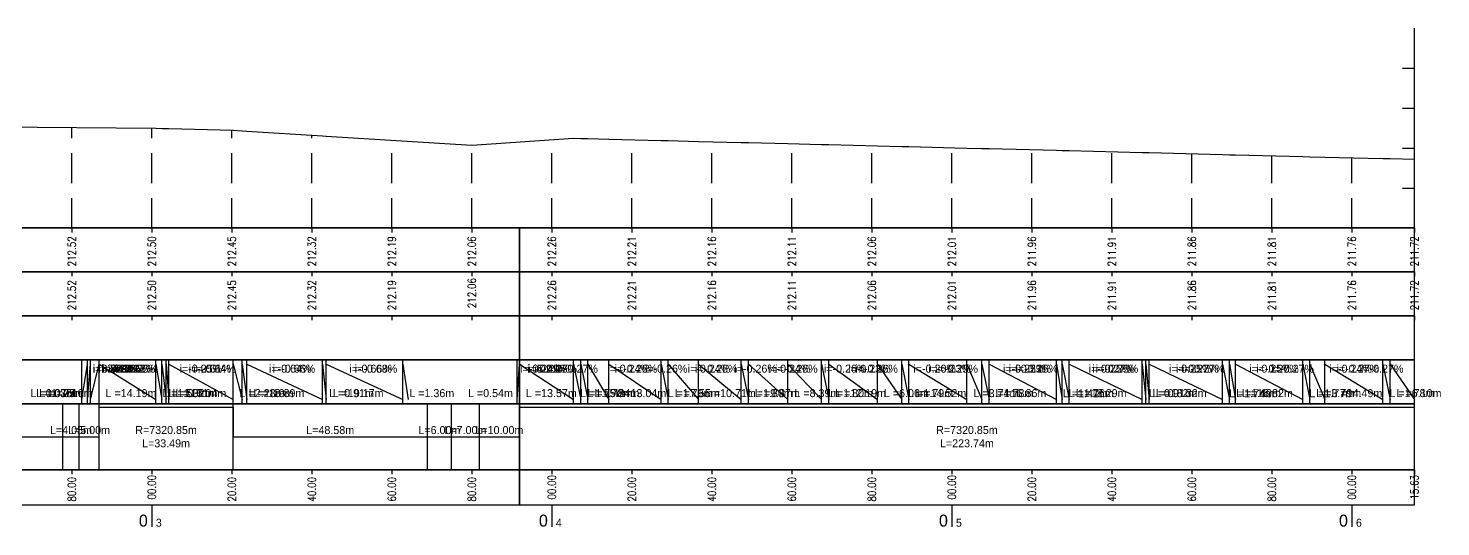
# Model space of a CAD drawing. Header units: metres. Extents: x 7399493 to 7407015, y 5696902 to 5712236.
# Drawn here: x 7405378.9 to 7405732, y 5704948.9 to 5705073.7 of the extents above; entities that cross this region are included whole.
import ezdxf

# ---------------------------------------------------------------- set-up
doc = ezdxf.new("R2010")
doc.units = ezdxf.units.M
doc.linetypes.add('DASHED', pattern=[0.75, 0.5, -0.25])
for name, color, linetype in [('pomoc', 140, 'Continuous'), ('PR_0', 7, 'Continuous'), ('PR_istniejacy_teren', 7, 'Continuous'), ('robocza', 3, 'Continuous')]:
    doc.layers.add(name, color=color, linetype=linetype)
doc.styles.add('simplex 0.80', font='simplex.shx', dxfattribs={"width": 0.8})

# ---------------------------------------------------------------- blocks, each defined once
blk = doc.blocks.new('*U113')
at = {"layer": 'PR_0', "color": 1, "linetype": 'Continuous', "lineweight": -3, "char_height": 2}
for s, insert, attachment_point in [('i=-0.28%', (7406179.72, 5707037.05), 9), ('i=-0.30%', (7406181.47, 5707037.05), 9), ('i=-0.30%', (7406199.74, 5707037.05), 9), ('i=-0.27%', (7406199.77, 5707037.05), 9), ('i=-0.30%', (7406201.51, 5707037.05), 9), ('i=-0.30%', (7406219.82, 5707037.05), 9), ('i=-0.32%', (7406220.78, 5707037.05), 9), ('i=0.29%', (7406226.28, 5707037.05), 7), ('i=0.29%', (7406228.4, 5707037.05), 7), ('i=-0.29%', (7406239.88, 5707037.05), 9), ('i=-0.31%', (7406246.82, 5707037.05), 9), ('i=-0.31%', (7406248.91, 5707037.05), 9), ('i=-0.29%', (7406259.93, 5707037.05), 9), ('i=-0.31%', (7406266.87, 5707037.05), 9), ('i=-0.31%', (7406268.91, 5707037.05), 9), ('i=-0.88%', (7406277.03, 5707037.05), 9), ('i=-0.28%', (7406280, 5707037.05), 9), ('i=-0.30%', (7406281.77, 5707037.05), 9), ('i=-0.30%', (7406300.05, 5707037.05), 9), ('i=-0.32%', (7406300.24, 5707037.05), 9), ('i=-0.29%', (7406301.79, 5707037.05), 9), ('i=-0.29%', (7406320.09, 5707037.05), 9), ('i=-0.32%', (7406321.84, 5707037.05), 9), ('i=-0.32%', (7406323.44, 5707037.05), 9), ('i=-0.29%', (7406340.14, 5707037.05), 9), ('i=-0.31%', (7406341.92, 5707037.05), 9), ('i=-0.31%', (7406346.64, 5707037.05), 9), ('i=-0.29%', (7406360.19, 5707037.05), 9), ('i=-0.31%', (7406361.99, 5707037.05), 9), ('i=-0.31%', (7406369.84, 5707037.05), 9), ('i=-0.28%', (7406380.24, 5707037.05), 9), ('i=-0.31%', (7406382.04, 5707037.05), 9), ('i=-0.31%', (7406393.04, 5707037.05), 9), ('i=-0.28%', (7406400.29, 5707037.05), 9), ('i=-0.30%', (7406402.09, 5707037.05), 9), ('i=-0.30%', (7406416.25, 5707037.05), 9), ('i=-0.76%', (7406420.34, 5707037.05), 9), ('i=-0.78%', (7406421.15, 5707037.05), 9), ('i=-0.78%', (7406432.49, 5707037.05), 9), ('i=3.86%', (7406466.67, 5707037.05), 7), ('i=3.79%', (7406466.74, 5707037.05), 7), ('i=3.78%', (7406468.1, 5707037.05), 7), ('i=3.78%', (7406468.84, 5707037.05), 7), ('i=3.77%', (7406468.92, 5707037.05), 7), ('i=-0.25%', (7406479.71, 5707037.05), 9), ('i=-0.25%', (7406481.24, 5707037.05), 9), ('i=-0.27%', (7406482.26, 5707037.05), 9), ('i=-0.25%', (7406482.97, 5707037.05), 9), ('i=-0.25%', (7406499.01, 5707037.05), 9), ('i=-0.61%', (7406501.29, 5707037.05), 9), ('i=-0.64%', (7406502.48, 5707037.05), 9), ('i=-0.64%', (7406521.37, 5707037.05), 9), ('i=-0.66%', (7406522.28, 5707037.05), 9), ('i=-0.66%', (7406541.45, 5707037.05), 9), ('i=-0.68%', (7406542.81, 5707037.05), 9), ('L =1.02m', (7406183.08, 5707030.93), 7), ('L =1.75m', (7406184.1, 5707030.93), 7), ('L =18.27m', (7406185.85, 5707030.93), 7), ('L =0.03m', (7406204.12, 5707030.93), 7), ('L =1.74m', (7406204.14, 5707030.93), 7), ('L =18.30m', (7406205.89, 5707030.93), 7), ('L =2.12m', (7406224.03, 5707030.93), 9), ('L =6.02m', (7406230.04, 5707030.93), 9), ('L =0.97m', (7406224.19, 5707030.93), 7), ('L =10.96m', (7406233.29, 5707030.93), 7), ('L =6.94m', (7406244.26, 5707030.93), 7), ('L =2.09m', (7406251.2, 5707030.93), 7), ('L =11.01m', (7406253.29, 5707030.93), 7), ('L =6.94m', (7406264.3, 5707030.93), 7), ('L =2.04m', (7406271.24, 5707030.93), 7), ('L =8.13m', (7406273.28, 5707030.93), 7), ('L =2.96m', (7406281.41, 5707030.93), 7), ('L =1.78m', (7406284.37, 5707030.93), 7), ('L =18.27m', (7406286.15, 5707030.93), 7), ('L =0.19m', (7406304.42, 5707030.93), 7), ('L =1.55m', (7406304.61, 5707030.93), 7), ('L =18.30m', (7406306.17, 5707030.93), 7), ('L =1.74m', (7406324.47, 5707030.93), 7), ('L =1.60m', (7406326.21, 5707030.93), 7), ('L =16.70m', (7406327.81, 5707030.93), 7), ('L =1.78m', (7406344.52, 5707030.93), 7), ('L =4.72m', (7406346.29, 5707030.93), 7), ('L =13.55m', (7406351.02, 5707030.93), 7), ('L =1.80m', (7406364.57, 5707030.93), 7), ('L =7.86m', (7406366.36, 5707030.93), 7), ('L =10.40m', (7406374.22, 5707030.93), 7), ('L =1.80m', (7406384.61, 5707030.93), 7), ('L =11.00m', (7406386.42, 5707030.93), 7), ('L =7.24m', (7406397.42, 5707030.93), 7), ('L =1.80m', (7406404.66, 5707030.93), 7), ('L =14.16m', (7406406.46, 5707030.93), 7), ('L =4.10m', (7406420.62, 5707030.93), 7), ('L =0.81m', (7406424.72, 5707030.93), 7), ('L =11.34m', (7406425.52, 5707030.93), 7), ('L =0.07m', (7406462.37, 5707030.93), 9), ('L =1.36m', (7406463.72, 5707030.93), 9), ('L =0.75m', (7406464.47, 5707030.93), 9), ('L =0.07m', (7406464.54, 5707030.93), 9), ('L =2.10m', (7406466.64, 5707030.93), 9), ('L =14.19m', (7406469.89, 5707030.93), 7), ('L =1.53m', (7406484.08, 5707030.93), 7), ('L =1.02m', (7406485.61, 5707030.93), 7), ('L =0.71m', (7406486.64, 5707030.93), 7), ('L =16.04m', (7406487.35, 5707030.93), 7), ('L =2.28m', (7406503.39, 5707030.93), 7), ('L =1.19m', (7406505.67, 5707030.93), 7), ('L =18.89m', (7406506.86, 5707030.93), 7), ('L =0.91m', (7406525.74, 5707030.93), 7), ('L =19.17m', (7406526.66, 5707030.93), 7), ('L =1.36m', (7406545.82, 5707030.93), 7)]:
    blk.add_mtext(s, dxfattribs=dict(at, insert=insert, attachment_point=attachment_point))
blk = doc.blocks.new('*U144')
at = {"layer": 'pomoc', "color": 1, "linetype": 'Continuous', "lineweight": -3, "char_height": 2, "attachment_point": 6, "rotation": 90, "style": 'simplex 0.80'}
for s, insert in [('212.26', (7406571.22, 5704306.21)), ('212.21', (7406591.22, 5704306.21)), ('212.16', (7406611.22, 5704306.21)), ('212.11', (7406631.22, 5704306.21)), ('212.06', (7406651.22, 5704306.21)), ('212.01', (7406671.22, 5704306.21)), ('211.96', (7406691.22, 5704306.21)), ('211.91', (7406711.22, 5704306.21)), ('211.86', (7406731.22, 5704306.21)), ('211.81', (7406751.22, 5704306.21)), ('211.76', (7406771.22, 5704306.21)), ('211.72', (7406786.85, 5704306.21))]:
    blk.add_mtext(s, dxfattribs=dict(at, insert=insert))
blk = doc.blocks.new('*U143')
at = {"layer": 'pomoc', "color": 1, "linetype": 'Continuous', "lineweight": -3, "char_height": 2, "attachment_point": 6, "rotation": 90, "style": 'simplex 0.80'}
for s, insert in [('212.26', (7406571.22, 5704295.21)), ('212.21', (7406591.22, 5704295.21)), ('212.16', (7406611.22, 5704295.21)), ('212.11', (7406631.22, 5704295.21)), ('212.06', (7406651.22, 5704295.21)), ('212.01', (7406671.22, 5704295.21)), ('211.96', (7406691.22, 5704295.21)), ('211.91', (7406711.22, 5704295.21)), ('211.86', (7406731.22, 5704295.21)), ('211.81', (7406751.22, 5704295.21)), ('211.76', (7406771.22, 5704295.21)), ('211.72', (7406786.85, 5704295.21))]:
    blk.add_mtext(s, dxfattribs=dict(at, insert=insert))
blk = doc.blocks.new('*U142')
at = {"layer": 'PR_0', "color": 1, "linetype": 'Continuous', "lineweight": -3, "char_height": 2}
for s, insert, attachment_point in [('i=-0.24%', (7406573.93, 5704272.04), 9), ('i=-0.24%', (7406575.72, 5704272.04), 9), ('i=5.21%', (7406565.32, 5704272.04), 7), ('i=-0.27%', (7406577.5, 5704272.04), 9), ('i=-0.27%', (7406582.74, 5704272.04), 9), ('i=-0.24%', (7406595.77, 5704272.04), 9), ('i=-0.26%', (7406597.56, 5704272.04), 9), ('i=-0.26%', (7406605.11, 5704272.04), 9), ('i=-0.24%', (7406615.82, 5704272.04), 9), ('i=-0.26%', (7406617.62, 5704272.04), 9), ('i=-0.26%', (7406627.48, 5704272.04), 9), ('i=-0.24%', (7406635.87, 5704272.04), 9), ('i=-0.26%', (7406637.67, 5704272.04), 9), ('i=-0.26%', (7406649.86, 5704272.04), 9), ('i=-0.23%', (7406655.92, 5704272.04), 9), ('i=-0.26%', (7406657.71, 5704272.04), 9), ('i=-0.26%', (7406672.23, 5704272.04), 9), ('i=-0.23%', (7406675.97, 5704272.04), 9), ('i=-0.25%', (7406677.75, 5704272.04), 9), ('i=-0.25%', (7406694.61, 5704272.04), 9), ('i=-0.23%', (7406696.02, 5704272.04), 9), ('i=-0.25%', (7406697.78, 5704272.04), 9), ('i=-0.25%', (7406716.07, 5704272.04), 9), ('i=-0.27%', (7406716.98, 5704272.04), 9), ('i=-0.25%', (7406717.81, 5704272.04), 9), ('i=-0.25%', (7406736.12, 5704272.04), 9), ('i=-0.27%', (7406737.86, 5704272.04), 9), ('i=-0.27%', (7406739.35, 5704272.04), 9), ('i=-0.25%', (7406756.17, 5704272.04), 9), ('i=-0.27%', (7406757.94, 5704272.04), 9), ('i=-0.27%', (7406761.73, 5704272.04), 9), ('i=-0.24%', (7406776.22, 5704272.04), 9), ('i=-0.27%', (7406778, 5704272.04), 9), ('i=-0.27%', (7406784.1, 5704272.04), 9), ('L =0.54m', (7406561.49, 5704265.92), 9), ('L =13.57m', (7406564.74, 5704265.92), 7), ('L =1.79m', (7406578.3, 5704265.92), 7), ('L =1.78m', (7406580.1, 5704265.92), 7), ('L =5.24m', (7406581.87, 5704265.92), 7), ('L =13.04m', (7406587.11, 5704265.92), 7), ('L =1.79m', (7406600.15, 5704265.92), 7), ('L =7.55m', (7406601.94, 5704265.92), 7), ('L =10.71m', (7406609.49, 5704265.92), 7), ('L =1.80m', (7406620.2, 5704265.92), 7), ('L =9.87m', (7406621.99, 5704265.92), 7), ('L =8.39m', (7406631.86, 5704265.92), 7), ('L =1.80m', (7406640.25, 5704265.92), 7), ('L =12.19m', (7406642.04, 5704265.92), 7), ('L =6.06m', (7406654.23, 5704265.92), 7), ('L =1.79m', (7406660.3, 5704265.92), 7), ('L =14.52m', (7406662.09, 5704265.92), 7), ('L =3.74m', (7406676.61, 5704265.92), 7), ('L =1.78m', (7406680.35, 5704265.92), 7), ('L =16.86m', (7406682.12, 5704265.92), 7), ('L =1.76m', (7406700.4, 5704265.92), 7), ('L =18.29m', (7406702.16, 5704265.92), 7), ('L =0.91m', (7406720.45, 5704265.92), 7), ('L =0.82m', (7406721.36, 5704265.92), 7), ('L =18.32m', (7406722.18, 5704265.92), 7), ('L =1.49m', (7406742.24, 5704265.92), 7), ('L =16.82m', (7406743.73, 5704265.92), 7), ('L =3.79m', (7406762.31, 5704265.92), 7), ('L =14.49m', (7406766.1, 5704265.92), 7), ('L =1.78m', (7406780.6, 5704265.92), 7), ('L =6.10m', (7406782.38, 5704265.92), 7), ('L =1.41m', (7406698.98, 5704265.92), 7), ('L =1.74m', (7406740.5, 5704265.92), 7), ('L =1.77m', (7406760.55, 5704265.92), 7)]:
    blk.add_mtext(s, dxfattribs=dict(at, insert=insert, attachment_point=attachment_point))

msp = doc.modelspace()

# ---------------------------------------------------------------- linework, layer by layer
at = {"layer": 'pomoc', "color": 7, "linetype": 'Continuous', "lineweight": -3}
for p, q in [((7405725.44, 5705023.65), (7405725.44, 5705073.65)), ((7405722.44, 5705063.65), (7405725.44, 5705063.65)), ((7405722.44, 5705053.65), (7405725.44, 5705053.65)), ((7405722.44, 5705043.65), (7405725.44, 5705043.65)), ((7405722.44, 5705033.65), (7405725.44, 5705033.65)), ((7405501.16, 5705023.65), (7405725.44, 5705023.65)), ((7405722.44, 5705023.65), (7405725.44, 5705023.65)), ((7405509.81, 5705012.65), (7405509.81, 5705011.55)), ((7405529.81, 5705012.65), (7405529.81, 5705011.55)), ((7405549.81, 5705012.65), (7405549.81, 5705011.55)), ((7405569.81, 5705012.65), (7405569.81, 5705011.55)), ((7405589.81, 5705012.65), (7405589.81, 5705011.55)), ((7405609.81, 5705012.65), (7405609.81, 5705011.55)), ((7405629.81, 5705012.65), (7405629.81, 5705011.55)), ((7405649.81, 5705012.65), (7405649.81, 5705011.55)), ((7405669.81, 5705012.65), (7405669.81, 5705011.55)), ((7405689.81, 5705012.65), (7405689.81, 5705011.55)), ((7405709.81, 5705012.65), (7405709.81, 5705011.55)), ((7405725.44, 5705012.65), (7405725.44, 5705011.55)), ((7405509.81, 5705001.65), (7405509.81, 5705000.55)), ((7405529.81, 5705001.65), (7405529.81, 5705000.55)), ((7405549.81, 5705001.65), (7405549.81, 5705000.55)), ((7405569.81, 5705001.65), (7405569.81, 5705000.55)), ((7405589.81, 5705001.65), (7405589.81, 5705000.55)), ((7405609.81, 5705001.65), (7405609.81, 5705000.55)), ((7405629.81, 5705001.65), (7405629.81, 5705000.55)), ((7405649.81, 5705001.65), (7405649.81, 5705000.55)), ((7405669.81, 5705001.65), (7405669.81, 5705000.55)), ((7405689.81, 5705001.65), (7405689.81, 5705000.55)), ((7405709.81, 5705001.65), (7405709.81, 5705000.55)), ((7405725.44, 5705001.65), (7405725.44, 5705000.55)), ((7405509.81, 5704963.15), (7405509.81, 5704962.05)), ((7405529.81, 5704963.15), (7405529.81, 5704962.05)), ((7405549.81, 5704963.15), (7405549.81, 5704962.05)), ((7405569.81, 5704963.15), (7405569.81, 5704962.05)), ((7405589.81, 5704963.15), (7405589.81, 5704962.05)), ((7405609.81, 5704963.15), (7405609.81, 5704962.05)), ((7405629.81, 5704963.15), (7405629.81, 5704962.05)), ((7405649.81, 5704963.15), (7405649.81, 5704962.05)), ((7405669.81, 5704963.15), (7405669.81, 5704962.05)), ((7405689.81, 5704963.15), (7405689.81, 5704962.05)), ((7405709.81, 5704963.15), (7405709.81, 5704962.05)), ((7405725.44, 5704963.15), (7405725.44, 5704962.05)), ((7405509.81, 5704954.35), (7405509.81, 5704948.85)), ((7405609.81, 5704954.35), (7405609.81, 5704948.85)), ((7405709.81, 5704954.35), (7405709.81, 5704948.85))]:
    msp.add_line(p, q, dxfattribs=at)
at = {"layer": 'pomoc', "color": 7, "linetype": 'DASHED', "lineweight": -3, "ltscale": 15}
for p, q in [((7405509.81, 5705023.65), (7405509.81, 5705045.72)), ((7405529.81, 5705023.65), (7405529.81, 5705045.75)), ((7405549.81, 5705023.65), (7405549.81, 5705045.25)), ((7405569.81, 5705023.65), (7405569.81, 5705044.74)), ((7405589.81, 5705023.65), (7405589.81, 5705044.24)), ((7405609.81, 5705023.65), (7405609.81, 5705043.74)), ((7405629.81, 5705023.65), (7405629.81, 5705043.24)), ((7405649.81, 5705023.65), (7405649.81, 5705042.74)), ((7405669.81, 5705023.65), (7405669.81, 5705042.24)), ((7405689.81, 5705023.65), (7405689.81, 5705041.74)), ((7405709.81, 5705023.65), (7405709.81, 5705041.24)), ((7405725.44, 5705023.65), (7405725.44, 5705040.84))]:
    msp.add_line(p, q, dxfattribs=at)
at = {"layer": 'pomoc', "color": 1, "linetype": 'Continuous', "lineweight": -3}
for p, q in [((7405509.81, 5705023.65), (7405509.81, 5705022.55)), ((7405529.81, 5705023.65), (7405529.81, 5705022.55)), ((7405549.81, 5705023.65), (7405549.81, 5705022.55)), ((7405569.81, 5705023.65), (7405569.81, 5705022.55)), ((7405589.81, 5705023.65), (7405589.81, 5705022.55)), ((7405609.81, 5705023.65), (7405609.81, 5705022.55)), ((7405629.81, 5705023.65), (7405629.81, 5705022.55)), ((7405649.81, 5705023.65), (7405649.81, 5705022.55)), ((7405669.81, 5705023.65), (7405669.81, 5705022.55)), ((7405689.81, 5705023.65), (7405689.81, 5705022.55)), ((7405709.81, 5705023.65), (7405709.81, 5705022.55)), ((7405725.44, 5705023.65), (7405725.44, 5705022.55)), ((7405509.81, 5705001.65), (7405509.81, 5705000.55)), ((7405529.81, 5705001.65), (7405529.81, 5705000.55)), ((7405549.81, 5705001.65), (7405549.81, 5705000.55)), ((7405569.81, 5705001.65), (7405569.81, 5705000.55)), ((7405589.81, 5705001.65), (7405589.81, 5705000.55)), ((7405609.81, 5705001.65), (7405609.81, 5705000.55)), ((7405629.81, 5705001.65), (7405629.81, 5705000.55)), ((7405649.81, 5705001.65), (7405649.81, 5705000.55)), ((7405669.81, 5705001.65), (7405669.81, 5705000.55)), ((7405689.81, 5705001.65), (7405689.81, 5705000.55)), ((7405709.81, 5705001.65), (7405709.81, 5705000.55)), ((7405725.44, 5705001.65), (7405725.44, 5705000.55)), ((7405501.16, 5704979.65), (7405501.16, 5704990.65)), ((7405501.16, 5704980.75), (7405501.7, 5704989.55)), ((7405501.7, 5704979.65), (7405501.7, 5704990.65)), ((7405501.7, 5704989.55), (7405515.26, 5704980.75)), ((7405515.26, 5704979.65), (7405515.26, 5704990.65)), ((7405515.26, 5704989.55), (7405517.06, 5704980.75)), ((7405517.06, 5704979.65), (7405517.06, 5704990.65)), ((7405517.06, 5704989.55), (7405518.84, 5704980.75)), ((7405518.84, 5704979.65), (7405518.84, 5704990.65)), ((7405518.84, 5704989.55), (7405524.07, 5704980.75)), ((7405524.07, 5704979.65), (7405524.07, 5704990.65)), ((7405524.07, 5704989.55), (7405537.11, 5704980.75)), ((7405537.11, 5704979.65), (7405537.11, 5704990.65)), ((7405537.11, 5704989.55), (7405538.9, 5704980.75)), ((7405538.9, 5704979.65), (7405538.9, 5704990.65)), ((7405538.9, 5704989.55), (7405546.45, 5704980.75)), ((7405546.45, 5704979.65), (7405546.45, 5704990.65)), ((7405546.45, 5704989.55), (7405557.16, 5704980.75)), ((7405557.16, 5704979.65), (7405557.16, 5704990.65)), ((7405557.16, 5704989.55), (7405558.96, 5704980.75)), ((7405558.96, 5704979.65), (7405558.96, 5704990.65)), ((7405558.96, 5704989.55), (7405568.82, 5704980.75)), ((7405568.82, 5704979.65), (7405568.82, 5704990.65)), ((7405568.82, 5704989.55), (7405577.21, 5704980.75)), ((7405577.21, 5704979.65), (7405577.21, 5704990.65)), ((7405577.21, 5704989.55), (7405579.01, 5704980.75)), ((7405579.01, 5704979.65), (7405579.01, 5704990.65)), ((7405579.01, 5704989.55), (7405591.19, 5704980.75)), ((7405591.19, 5704979.65), (7405591.19, 5704990.65)), ((7405591.19, 5704989.55), (7405597.26, 5704980.75)), ((7405597.26, 5704979.65), (7405597.26, 5704990.65)), ((7405597.26, 5704989.55), (7405599.05, 5704980.75)), ((7405599.05, 5704979.65), (7405599.05, 5704990.65)), ((7405599.05, 5704989.55), (7405613.57, 5704980.75)), ((7405613.57, 5704979.65), (7405613.57, 5704990.65)), ((7405613.57, 5704989.55), (7405617.31, 5704980.75)), ((7405617.31, 5704979.65), (7405617.31, 5704990.65)), ((7405617.31, 5704989.55), (7405619.09, 5704980.75)), ((7405619.09, 5704979.65), (7405619.09, 5704990.65)), ((7405619.09, 5704989.55), (7405635.94, 5704980.75)), ((7405635.94, 5704979.65), (7405635.94, 5704990.65)), ((7405635.94, 5704989.55), (7405637.36, 5704980.75)), ((7405637.36, 5704979.65), (7405637.36, 5704990.65)), ((7405637.36, 5704989.55), (7405639.12, 5704980.75)), ((7405639.12, 5704979.65), (7405639.12, 5704990.65)), ((7405639.12, 5704989.55), (7405657.41, 5704980.75)), ((7405657.41, 5704979.65), (7405657.41, 5704990.65)), ((7405657.41, 5704989.55), (7405658.32, 5704980.75)), ((7405658.32, 5704979.65), (7405658.32, 5704990.65)), ((7405658.32, 5704989.55), (7405659.14, 5704980.75)), ((7405659.14, 5704979.65), (7405659.14, 5704990.65)), ((7405659.14, 5704989.55), (7405677.46, 5704980.75)), ((7405677.46, 5704979.65), (7405677.46, 5704990.65)), ((7405677.46, 5704989.55), (7405679.2, 5704980.75)), ((7405679.2, 5704979.65), (7405679.2, 5704990.65)), ((7405679.2, 5704989.55), (7405680.69, 5704980.75)), ((7405680.69, 5704979.65), (7405680.69, 5704990.65)), ((7405680.69, 5704989.55), (7405697.51, 5704980.75)), ((7405697.51, 5704979.65), (7405697.51, 5704990.65)), ((7405697.51, 5704989.55), (7405699.27, 5704980.75)), ((7405699.27, 5704979.65), (7405699.27, 5704990.65)), ((7405699.27, 5704989.55), (7405703.06, 5704980.75)), ((7405703.06, 5704979.65), (7405703.06, 5704990.65)), ((7405703.06, 5704989.55), (7405717.56, 5704980.75)), ((7405717.56, 5704979.65), (7405717.56, 5704990.65)), ((7405717.56, 5704989.55), (7405719.34, 5704980.75)), ((7405719.34, 5704979.65), (7405719.34, 5704990.65)), ((7405719.34, 5704989.55), (7405725.44, 5704980.75)), ((7405501.7, 5704963.15), (7405501.7, 5704979.65)), ((7405501.7, 5704971.4), (7405501.7, 5704978.83)), ((7405501.7, 5704978.83), (7405725.44, 5704978.83)), ((7405491.7, 5704971.4), (7405501.7, 5704971.4))]:
    msp.add_line(p, q, dxfattribs=at)
at = {"layer": 'pomoc', "color": 7, "linetype": 'Continuous', "lineweight": -3}
for points in [[(7405501.7, 5705012.65), (7405725.44, 5705012.65), (7405725.44, 5705023.65), (7405501.7, 5705023.65)], [(7405501.7, 5705001.65), (7405725.44, 5705001.65), (7405725.44, 5705012.65), (7405501.7, 5705012.65)], [(7405501.7, 5704990.65), (7405725.44, 5704990.65), (7405725.44, 5705001.65), (7405501.7, 5705001.65)], [(7405501.7, 5704990.65), (7405725.44, 5704990.65), (7405725.44, 5705001.65), (7405501.7, 5705001.65)], [(7405501.7, 5704979.65), (7405725.44, 5704979.65), (7405725.44, 5704990.65), (7405501.7, 5704990.65)], [(7405501.7, 5704963.15), (7405725.44, 5704963.15), (7405725.44, 5704979.65), (7405501.7, 5704979.65)], [(7405501.7, 5704954.35), (7405725.44, 5704954.35), (7405725.44, 5704963.15), (7405501.7, 5704963.15)]]:
    msp.add_3dface(points, dxfattribs=at)
at = {"layer": 'PR_istniejacy_teren', "color": 7, "linetype": 'Continuous', "lineweight": -3, "ltscale": 4}
for p, q in [((7405363.6, 5705049.04), (7405410.82, 5705048.62)), ((7405410.82, 5705048.62), (7405412.35, 5705048.58)), ((7405412.35, 5705048.58), (7405413.37, 5705048.55)), ((7405413.37, 5705048.55), (7405414.08, 5705048.53)), ((7405414.08, 5705048.53), (7405430.12, 5705048.13)), ((7405430.12, 5705048.13), (7405432.4, 5705047.99)), ((7405432.4, 5705047.99), (7405433.59, 5705047.92)), ((7405433.59, 5705047.92), (7405452.48, 5705046.71)), ((7405452.48, 5705046.71), (7405453.39, 5705046.65)), ((7405453.39, 5705046.65), (7405489.85, 5705044.36)), ((7405489.85, 5705044.36), (7405515.26, 5705046.12)), ((7405515.26, 5705046.12), (7405517.06, 5705046.07)), ((7405517.06, 5705046.07), (7405518.84, 5705046.03)), ((7405518.84, 5705046.03), (7405524.07, 5705045.89)), ((7405524.07, 5705045.89), (7405537.11, 5705045.57)), ((7405537.11, 5705045.57), (7405538.9, 5705045.52)), ((7405538.9, 5705045.52), (7405546.45, 5705045.33)), ((7405546.45, 5705045.33), (7405557.16, 5705045.07)), ((7405557.16, 5705045.07), (7405558.96, 5705045.02)), ((7405558.96, 5705045.02), (7405568.82, 5705044.76)), ((7405568.82, 5705044.76), (7405577.21, 5705044.57)), ((7405577.21, 5705044.57), (7405579.01, 5705044.52)), ((7405579.01, 5705044.52), (7405591.19, 5705044.21)), ((7405591.19, 5705044.21), (7405597.26, 5705044.06)), ((7405597.26, 5705044.06), (7405599.05, 5705044.02)), ((7405599.05, 5705044.02), (7405613.57, 5705043.65)), ((7405613.57, 5705043.65), (7405617.31, 5705043.56)), ((7405617.31, 5705043.56), (7405619.09, 5705043.51)), ((7405619.09, 5705043.51), (7405635.94, 5705043.09)), ((7405635.94, 5705043.09), (7405637.36, 5705043.05)), ((7405637.36, 5705043.05), (7405639.12, 5705043.01)), ((7405639.12, 5705043.01), (7405657.41, 5705042.55)), ((7405657.41, 5705042.55), (7405658.32, 5705042.53)), ((7405658.32, 5705042.53), (7405659.14, 5705042.51)), ((7405659.14, 5705042.51), (7405677.46, 5705042.05)), ((7405677.46, 5705042.05), (7405679.2, 5705042)), ((7405679.2, 5705042), (7405680.69, 5705041.96)), ((7405680.69, 5705041.96), (7405697.51, 5705041.55)), ((7405697.51, 5705041.55), (7405699.27, 5705041.5)), ((7405699.27, 5705041.5), (7405703.06, 5705041.4)), ((7405703.06, 5705041.4), (7405717.56, 5705041.05)), ((7405717.56, 5705041.05), (7405719.34, 5705041)), ((7405719.34, 5705041), (7405725.44, 5705040.84))]:
    msp.add_line(p, q, dxfattribs=at)
at = {"layer": 'robocza', "color": 7, "linetype": 'DASHED', "lineweight": -3, "ltscale": 15}
for p, q in [((7405389.81, 5705023.65), (7405389.81, 5705048.81)), ((7405409.81, 5705023.65), (7405409.81, 5705048.64)), ((7405429.81, 5705023.65), (7405429.81, 5705048.14)), ((7405449.81, 5705023.65), (7405449.81, 5705046.88)), ((7405469.81, 5705023.65), (7405469.81, 5705045.57)), ((7405489.81, 5705023.65), (7405489.81, 5705044.37))]:
    msp.add_line(p, q, dxfattribs=at)
at = {"layer": 'robocza', "color": 7, "linetype": 'Continuous', "lineweight": -3}
for p, q in [((7405109.81, 5705023.65), (7405501.7, 5705023.65)), ((7405389.81, 5705012.65), (7405389.81, 5705011.55)), ((7405409.81, 5705012.65), (7405409.81, 5705011.55)), ((7405429.81, 5705012.65), (7405429.81, 5705011.55)), ((7405449.81, 5705012.65), (7405449.81, 5705011.55)), ((7405469.81, 5705012.65), (7405469.81, 5705011.55)), ((7405489.81, 5705012.65), (7405489.81, 5705011.55)), ((7405389.81, 5705001.65), (7405389.81, 5705000.55)), ((7405409.81, 5705001.65), (7405409.81, 5705000.55)), ((7405429.81, 5705001.65), (7405429.81, 5705000.55)), ((7405449.81, 5705001.65), (7405449.81, 5705000.55)), ((7405469.81, 5705001.65), (7405469.81, 5705000.55)), ((7405489.81, 5705001.65), (7405489.81, 5705000.55)), ((7405389.81, 5704963.15), (7405389.81, 5704962.05)), ((7405409.81, 5704963.15), (7405409.81, 5704962.05)), ((7405429.81, 5704963.15), (7405429.81, 5704962.05)), ((7405449.81, 5704963.15), (7405449.81, 5704962.05)), ((7405469.81, 5704963.15), (7405469.81, 5704962.05)), ((7405489.81, 5704963.15), (7405489.81, 5704962.05)), ((7405409.81, 5704954.35), (7405409.81, 5704948.85))]:
    msp.add_line(p, q, dxfattribs=at)
at = {"layer": 'robocza', "color": 1, "linetype": 'Continuous', "lineweight": -3}
for p, q in [((7405389.81, 5705023.65), (7405389.81, 5705022.55)), ((7405409.81, 5705023.65), (7405409.81, 5705022.55)), ((7405429.81, 5705023.65), (7405429.81, 5705022.55)), ((7405449.81, 5705023.65), (7405449.81, 5705022.55)), ((7405469.81, 5705023.65), (7405469.81, 5705022.55)), ((7405489.81, 5705023.65), (7405489.81, 5705022.55)), ((7405389.81, 5705001.65), (7405389.81, 5705000.55)), ((7405409.81, 5705001.65), (7405409.81, 5705000.55)), ((7405429.81, 5705001.65), (7405429.81, 5705000.55)), ((7405449.81, 5705001.65), (7405449.81, 5705000.55)), ((7405469.81, 5705001.65), (7405469.81, 5705000.55)), ((7405489.81, 5705001.65), (7405489.81, 5705000.55)), ((7405392.28, 5704979.65), (7405392.28, 5704990.65)), ((7405392.28, 5704980.75), (7405392.35, 5704989.55)), ((7405392.35, 5704979.65), (7405392.35, 5704990.65)), ((7405392.35, 5704980.75), (7405393.71, 5704989.55)), ((7405393.71, 5704979.65), (7405393.71, 5704990.65)), ((7405393.71, 5704980.75), (7405394.45, 5704989.55)), ((7405394.45, 5704979.65), (7405394.45, 5704990.65)), ((7405394.45, 5704980.75), (7405394.52, 5704989.55)), ((7405394.52, 5704979.65), (7405394.52, 5704990.65)), ((7405394.52, 5704980.75), (7405396.62, 5704989.55)), ((7405396.62, 5704979.65), (7405396.62, 5704990.65)), ((7405396.62, 5704989.55), (7405410.82, 5704980.75)), ((7405410.82, 5704979.65), (7405410.82, 5704990.65)), ((7405410.82, 5704989.55), (7405412.35, 5704980.75)), ((7405412.35, 5704979.65), (7405412.35, 5704990.65)), ((7405412.35, 5704989.55), (7405413.37, 5704980.75)), ((7405413.37, 5704979.65), (7405413.37, 5704990.65)), ((7405413.37, 5704989.55), (7405414.08, 5704980.75)), ((7405414.08, 5704979.65), (7405414.08, 5704990.65)), ((7405414.08, 5704989.55), (7405430.12, 5704980.75)), ((7405430.12, 5704979.65), (7405430.12, 5704990.65)), ((7405430.12, 5704989.55), (7405432.4, 5704980.75)), ((7405432.4, 5704979.65), (7405432.4, 5704990.65)), ((7405432.4, 5704989.55), (7405433.59, 5704980.75)), ((7405433.59, 5704979.65), (7405433.59, 5704990.65)), ((7405433.59, 5704989.55), (7405452.48, 5704980.75)), ((7405452.48, 5704979.65), (7405452.48, 5704990.65)), ((7405452.48, 5704989.55), (7405453.39, 5704980.75)), ((7405453.39, 5704979.65), (7405453.39, 5704990.65)), ((7405453.39, 5704989.55), (7405472.56, 5704980.75)), ((7405472.56, 5704979.65), (7405472.56, 5704990.65)), ((7405472.56, 5704989.55), (7405473.92, 5704980.75)), ((7405387.57, 5704963.15), (7405387.57, 5704979.65)), ((7405391.62, 5704963.15), (7405391.62, 5704979.65)), ((7405396.62, 5704963.15), (7405396.62, 5704979.65)), ((7405396.62, 5704971.4), (7405396.62, 5704978.83)), ((7405396.62, 5704978.83), (7405430.12, 5704978.83)), ((7405430.12, 5704963.15), (7405430.12, 5704979.65)), ((7405430.12, 5704978.83), (7405430.12, 5704971.4)), ((7405478.7, 5704963.15), (7405478.7, 5704979.65)), ((7405484.7, 5704963.15), (7405484.7, 5704979.65)), ((7405491.7, 5704963.15), (7405491.7, 5704979.65)), ((7405501.7, 5704963.15), (7405501.7, 5704979.65)), ((7405501.7, 5704971.4), (7405501.7, 5704978.83)), ((7405347.35, 5704971.4), (7405387.57, 5704971.4)), ((7405387.57, 5704971.4), (7405391.62, 5704971.4)), ((7405391.62, 5704971.4), (7405396.62, 5704971.4)), ((7405430.12, 5704971.4), (7405430.12, 5704971.4)), ((7405430.12, 5704971.4), (7405478.7, 5704971.4)), ((7405478.7, 5704971.4), (7405484.7, 5704971.4)), ((7405484.7, 5704971.4), (7405491.7, 5704971.4)), ((7405491.7, 5704971.4), (7405501.7, 5704971.4))]:
    msp.add_line(p, q, dxfattribs=at)
at = {"layer": 'robocza', "color": 7, "linetype": 'Continuous', "lineweight": -3}
for points in [[(7405109.81, 5705012.65), (7405501.7, 5705012.65), (7405501.7, 5705023.65), (7405109.81, 5705023.65)], [(7405109.81, 5705001.65), (7405501.7, 5705001.65), (7405501.7, 5705012.65), (7405109.81, 5705012.65)], [(7405109.81, 5704990.65), (7405501.7, 5704990.65), (7405501.7, 5705001.65), (7405109.81, 5705001.65)], [(7405109.81, 5704990.65), (7405501.7, 5704990.65), (7405501.7, 5705001.65), (7405109.81, 5705001.65)], [(7405109.81, 5704979.65), (7405501.7, 5704979.65), (7405501.7, 5704990.65), (7405109.81, 5704990.65)], [(7405109.81, 5704963.15), (7405501.7, 5704963.15), (7405501.7, 5704979.65), (7405109.81, 5704979.65)], [(7405109.81, 5704954.35), (7405501.7, 5704954.35), (7405501.7, 5704963.15), (7405109.81, 5704963.15)]]:
    msp.add_3dface(points, dxfattribs=at)

# ---------------------------------------------------------------- block references
at = {"layer": 'pomoc', "color": 140, "linetype": 'Continuous', "lineweight": -3}
for name in ['*U144', '*U143', '*U142']:
    msp.add_blockref(name, (-1061.41, 715.36), dxfattribs=at)
at = {"layer": 'robocza', "color": 3, "linetype": 'Continuous', "lineweight": -3}
msp.add_blockref('*U113', (-1071.64, -2049.65), dxfattribs=at)

# ---------------------------------------------------------------- texts
at = {"layer": 'pomoc', "color": 1, "linetype": 'Continuous', "lineweight": -3}
for s, insert, char_height, attachment_point in [('R=7320.85m^JL=223.74m', (7405613.57, 5704971.4), 2, 5), ('L=10.00m', (7405496.7, 5704972.03), 2, 8), ('0', (7405508.81, 5704948.85), 3, 9), ('4', (7405510.81, 5704948.85), 2, 7), ('0', (7405608.81, 5704948.85), 3, 9), ('5', (7405610.81, 5704948.85), 2, 7), ('0', (7405708.81, 5704948.85), 3, 9), ('6', (7405710.81, 5704948.85), 2, 7)]:
    msp.add_mtext(s, dxfattribs=dict(at, insert=insert, char_height=char_height, attachment_point=attachment_point))
at = {"layer": 'pomoc', "color": 1, "linetype": 'Continuous', "lineweight": -3, "char_height": 2, "attachment_point": 5, "rotation": 90, "style": 'simplex 0.80'}
for s, insert in [('00.00', (7405509.81, 5704958.75)), ('20.00', (7405529.81, 5704958.25)), ('40.00', (7405549.81, 5704958.25)), ('60.00', (7405569.81, 5704958.25)), ('80.00', (7405589.81, 5704958.25)), ('00.00', (7405609.81, 5704958.75)), ('20.00', (7405629.81, 5704958.25)), ('40.00', (7405649.81, 5704958.25)), ('60.00', (7405669.81, 5704958.25)), ('80.00', (7405689.81, 5704958.25)), ('00.00', (7405709.81, 5704958.75)), ('15.63', (7405725.44, 5704958.75))]:
    msp.add_mtext(s, dxfattribs=dict(at, insert=insert))
at = {"layer": 'robocza', "color": 1, "linetype": 'Continuous', "lineweight": -3, "char_height": 2, "rotation": 90, "style": 'simplex 0.80'}
for s, insert, attachment_point in [('212.52', (7405389.81, 5705021.57), 6), ('212.50', (7405409.81, 5705021.57), 6), ('212.45', (7405429.81, 5705021.57), 6), ('212.32', (7405449.81, 5705021.57), 6), ('212.19', (7405469.81, 5705021.57), 6), ('212.06', (7405489.81, 5705021.57), 6), ('212.52', (7405389.81, 5705010.57), 6), ('212.50', (7405409.81, 5705010.57), 6), ('212.45', (7405429.81, 5705010.57), 6), ('212.32', (7405449.81, 5705010.57), 6), ('212.19', (7405469.81, 5705010.57), 6), ('212.06', (7405489.81, 5705011.12), 6), ('80.00', (7405389.81, 5704958.25), 5), ('00.00', (7405409.81, 5704958.75), 5), ('20.00', (7405429.81, 5704958.25), 5), ('40.00', (7405449.81, 5704958.25), 5), ('60.00', (7405469.81, 5704958.25), 5), ('80.00', (7405489.81, 5704958.25), 5)]:
    msp.add_mtext(s, dxfattribs=dict(at, insert=insert, attachment_point=attachment_point))
at = {"layer": 'robocza', "color": 1, "linetype": 'Continuous', "lineweight": -3}
for s, insert, char_height, attachment_point in [('R=7320.85m^JL=33.49m', (7405413.37, 5704971.4), 2, 5), ('L=4.05m', (7405389.6, 5704972.03), 2, 8), ('L=5.00m', (7405394.12, 5704972.03), 2, 8), ('L=48.58m', (7405454.41, 5704972.03), 2, 8), ('L=6.00m', (7405481.7, 5704972.03), 2, 8), ('L=7.00m', (7405488.2, 5704972.03), 2, 8), ('L=10.00m', (7405496.7, 5704972.03), 2, 8), ('0', (7405408.81, 5704948.85), 3, 9), ('3', (7405410.81, 5704948.85), 2, 7)]:
    msp.add_mtext(s, dxfattribs=dict(at, insert=insert, char_height=char_height, attachment_point=attachment_point))

doc.saveas('drawing.dxf')
